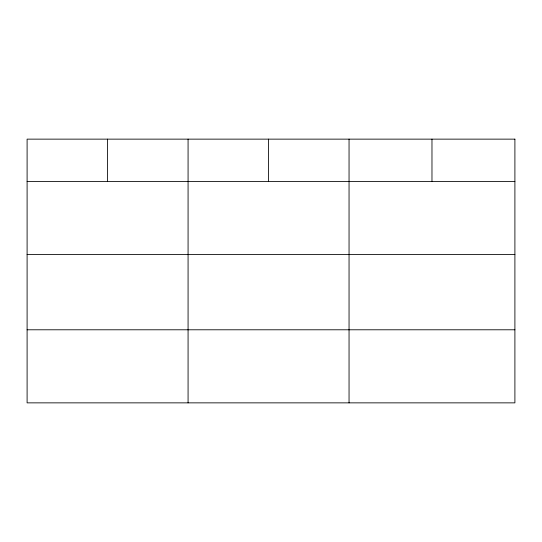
<?xml version="1.0" encoding="UTF-8"?>
<svg xmlns="http://www.w3.org/2000/svg" width="542" height="542" viewBox="0 0 542 542"><rect width="100%" height="100%" fill="white"/><g stroke="black" fill="none" stroke-linecap="round" stroke-linejoin="round"><path stroke-width="0.81" d="M27.1 181.428L514.9 181.428M27.1 254.503L514.9 254.503M27.1 329.787L514.9 329.787M431.974 139.138L431.974 181.428M349.048 139.138L349.048 402.862M268.561 139.138L268.561 181.428M188.074 139.138L188.074 402.862M107.587 139.138L107.587 181.428M514.9 139.138L27.1 139.138L27.1 402.862L514.9 402.862L514.9 139.138"/></g></svg>
